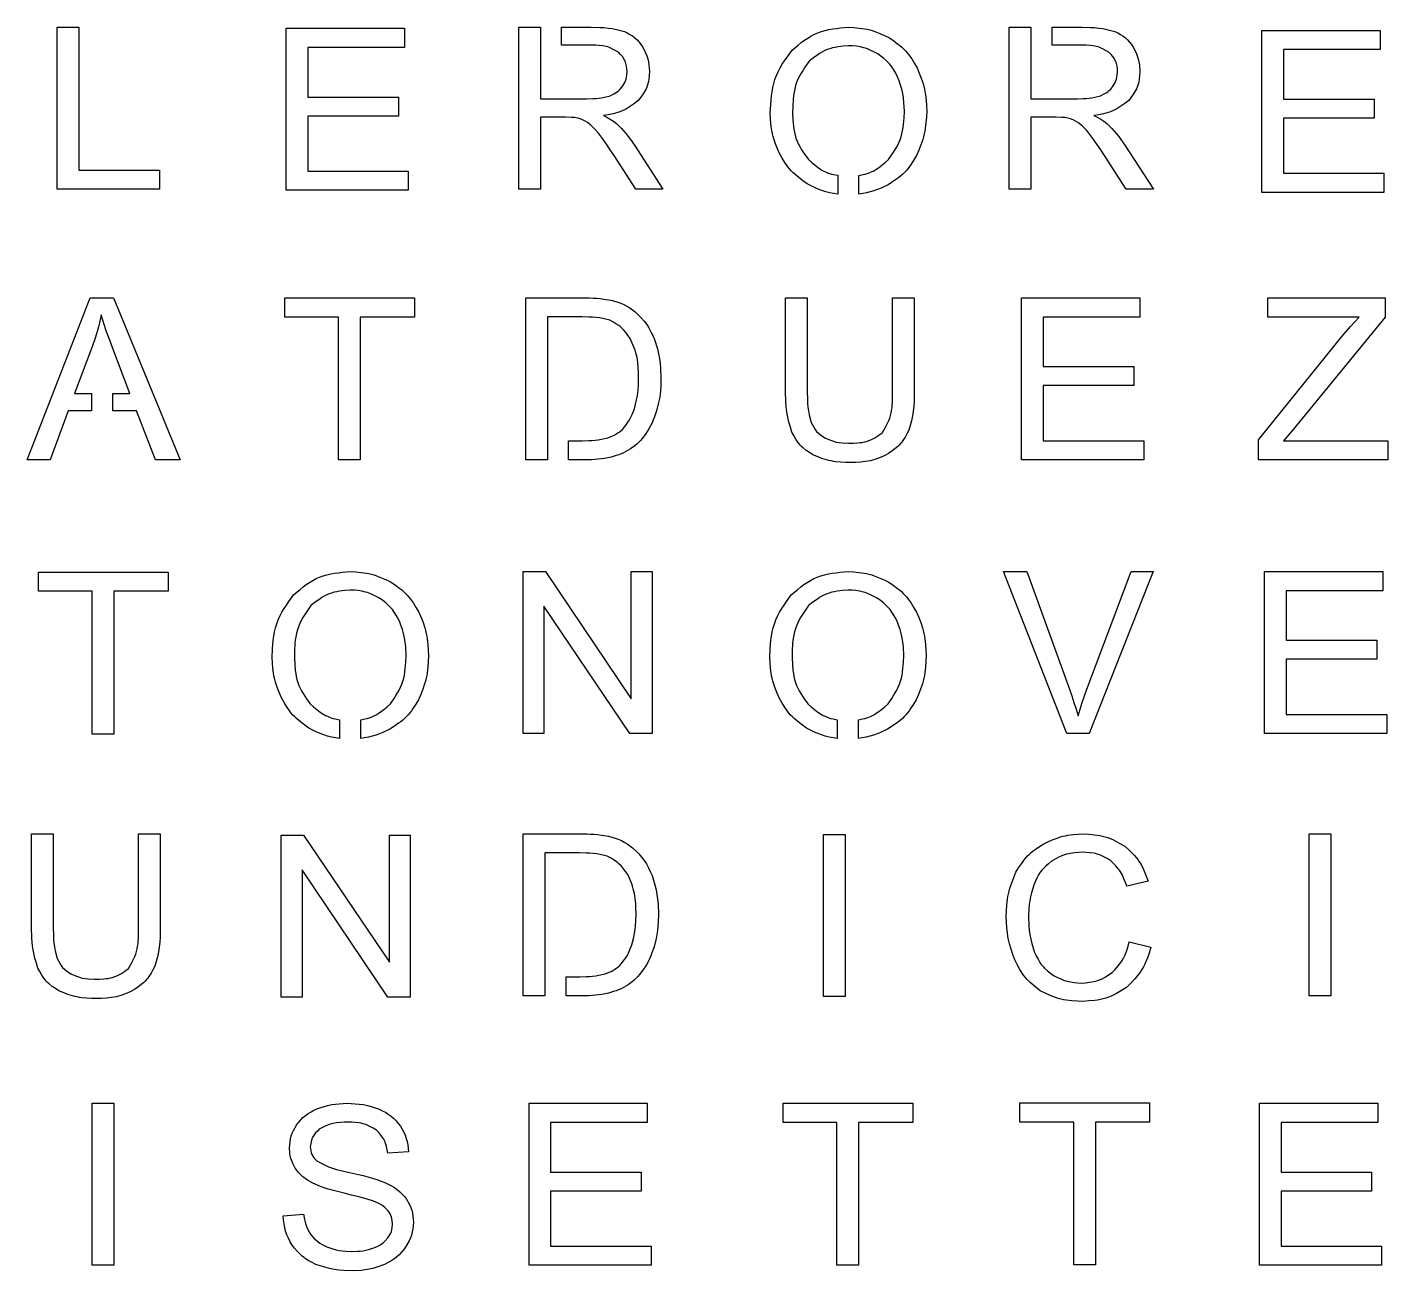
# Model space of a CAD drawing. Extents: x 0.8 to 30, y -21.9 to 7.4.
# Drawn here: x 3.986 to 7.473, y 4.213 to 7.399 of the extents above; entities that cross this region are included whole.
import ezdxf

# ---------------------------------------------------------------- set-up
doc = ezdxf.new("R2010")
doc.units = 0
doc.layers.get('0').update_dxf_attribs({"linetype": 'CONTINUOUS'})

msp = doc.modelspace()

# ---------------------------------------------------------------- linework, layer by layer
at = {"color": 1}
for points in [[(4.324685, 7.032736), (4.324685, 6.983774), (4.062706, 6.983774), (4.062706, 7.39868), (4.118191, 7.39868), (4.118191, 7.032736)], [(4.962537, 7.029963), (4.962537, 6.981001), (4.649649, 6.981001), (4.649649, 7.395907), (4.952813, 7.395907), (4.952813, 7.346945), (4.705134, 7.346945), (4.705134, 7.219869), (4.937083, 7.219869), (4.937083, 7.17119), (4.705134, 7.17119), (4.705134, 7.029963)], [(5.355456, 7.39868), (5.431367, 7.39868), (5.431367, 7.39868), (5.453031, 7.398314), (5.463808, 7.397747), (5.474518, 7.396727), (5.485141, 7.395102), (5.495675, 7.39291), (5.516596, 7.387486), (5.516596, 7.387486), (5.523666, 7.384009), (5.530576, 7.380343), (5.537164, 7.376291), (5.54327, 7.37168), (5.548799, 7.366397), (5.553862, 7.360573), (5.558616, 7.354389), (5.563215, 7.348025), (5.563215, 7.348025), (5.570634, 7.333228), (5.573819, 7.325685), (5.576375, 7.317971), (5.57817, 7.310045), (5.579346, 7.30195), (5.580664, 7.285479), (5.580664, 7.285479), (5.579778, 7.275131), (5.578548, 7.264915), (5.577696, 7.259896), (5.57663, 7.25496), (5.575305, 7.250122), (5.573678, 7.245402), (5.571719, 7.24081), (5.569446, 7.236335), (5.56691, 7.231962), (5.564149, 7.227676), (5.558141, 7.219293), (5.551777, 7.211046), (5.551777, 7.211046), (5.541934, 7.203393), (5.531911, 7.196129), (5.526775, 7.192765), (5.521527, 7.189628), (5.516144, 7.186794), (5.510606, 7.184299), (5.504921, 7.182145), (5.499107, 7.180255), (5.487166, 7.177156), (5.474928, 7.1747), (5.462544, 7.172545), (5.462544, 7.172545), (5.471393, 7.168135), (5.479998, 7.163342), (5.488156, 7.157855), (5.496006, 7.151887), (5.496006, 7.151887), (5.508737, 7.139093), (5.514887, 7.132517), (5.520779, 7.125729), (5.526372, 7.118696), (5.531729, 7.111469), (5.542053, 7.096696), (5.614984, 6.983771), (5.545196, 6.983771), (5.489712, 7.070093), (5.489712, 7.070093), (5.480122, 7.084678), (5.470323, 7.099115), (5.460135, 7.113284), (5.449671, 7.127264), (5.449671, 7.127264), (5.443356, 7.134937), (5.436677, 7.142242), (5.433091, 7.145644), (5.429329, 7.148856), (5.421502, 7.154994), (5.421502, 7.154994), (5.415491, 7.158471), (5.40931, 7.161571), (5.40284, 7.164027), (5.396191, 7.166068), (5.396191, 7.166068), (5.388507, 7.167089), (5.380799, 7.167769), (5.365302, 7.16806), (5.300952, 7.16806), (5.300952, 6.983814), (5.245465, 6.983814), (5.245465, 7.398718), (5.300949, 7.398718), (5.300949, 7.215567), (5.420213, 7.215567), (5.420213, 7.215567), (5.435323, 7.215868), (5.442841, 7.216283), (5.450314, 7.217001), (5.457728, 7.218135), (5.465084, 7.219647), (5.479702, 7.223351), (5.479702, 7.223351), (5.489297, 7.227743), (5.493853, 7.230237), (5.49812, 7.233109), (5.502024, 7.236435), (5.505622, 7.240139), (5.512306, 7.248227), (5.512306, 7.248227), (5.516996, 7.256977), (5.519016, 7.261444), (5.520651, 7.266025), (5.521808, 7.270745), (5.522576, 7.275583), (5.523458, 7.285443), (5.523458, 7.285443), (5.522771, 7.292375), (5.521827, 7.299197), (5.520372, 7.305792), (5.519375, 7.308967), (5.518153, 7.312028), (5.516686, 7.315014), (5.514991, 7.317886), (5.511049, 7.323389), (5.506588, 7.328665), (5.501867, 7.333828), (5.501867, 7.333828), (5.494058, 7.338518), (5.486149, 7.34288), (5.478037, 7.346583), (5.473873, 7.348095), (5.469626, 7.349342), (5.4653, 7.350325), (5.460906, 7.351081), (5.451952, 7.352064), (5.442842, 7.352555), (5.433655, 7.35279), (5.355456, 7.35279)], [(6.117476, 6.97132), (6.117476, 7.019234), (6.117476, 7.019234), (6.128301, 7.021237), (6.13359, 7.022522), (6.138778, 7.024033), (6.143854, 7.02581), (6.148806, 7.027851), (6.153628, 7.030194), (6.158334, 7.032802), (6.162936, 7.035674), (6.167446, 7.038736), (6.176247, 7.04538), (6.184839, 7.052504), (6.193327, 7.059866), (6.193327, 7.059866), (6.202864, 7.073813), (6.207442, 7.08085), (6.211793, 7.087963), (6.21584, 7.095182), (6.219506, 7.102529), (6.222718, 7.110027), (6.225407, 7.117703), (6.22758, 7.125553), (6.229303, 7.133554), (6.230639, 7.141688), (6.231655, 7.149931), (6.232981, 7.166651), (6.233794, 7.183545), (6.233794, 7.183545), (6.232709, 7.206297), (6.231636, 7.217568), (6.229921, 7.228713), (6.227389, 7.239696), (6.22415, 7.250539), (6.220438, 7.261288), (6.21649, 7.271992), (6.21649, 7.271992), (6.211777, 7.280688), (6.206861, 7.289211), (6.201537, 7.297386), (6.198657, 7.30129), (6.195602, 7.305031), (6.192348, 7.308622), (6.188907, 7.312061), (6.181579, 7.318535), (6.173829, 7.324651), (6.165868, 7.330584), (6.165868, 7.330584), (6.157084, 7.335154), (6.148226, 7.33947), (6.139223, 7.343279), (6.134645, 7.344905), (6.130002, 7.346303), (6.120519, 7.348419), (6.110823, 7.349818), (6.100986, 7.350725), (6.091078, 7.351367), (6.091078, 7.351367), (6.076918, 7.350045), (6.062947, 7.348268), (6.056092, 7.347059), (6.049356, 7.345547), (6.042762, 7.343695), (6.036334, 7.341427), (6.030087, 7.338706), (6.024007, 7.335569), (6.01807, 7.332092), (6.012251, 7.328305), (6.000875, 7.320085), (5.98969, 7.311392), (5.98969, 7.311392), (5.979155, 7.296456), (5.974118, 7.288908), (5.969357, 7.281266), (5.964966, 7.2735), (5.961036, 7.265574), (5.95766, 7.257463), (5.954898, 7.249141), (5.952702, 7.240626), (5.950999, 7.231945), (5.949719, 7.22312), (5.948795, 7.214174), (5.947726, 7.196013), (5.947222, 7.17766), (5.947222, 7.17766), (5.948154, 7.161424), (5.949593, 7.145369), (5.950663, 7.137462), (5.952053, 7.129669), (5.953825, 7.122012), (5.95604, 7.11451), (5.958764, 7.107185), (5.961991, 7.100038), (5.965657, 7.093046), (5.969686, 7.086183), (5.974004, 7.079421), (5.978541, 7.072735), (5.987978, 7.059496), (5.987978, 7.059496), (5.996392, 7.052262), (6.004906, 7.045259), (6.013621, 7.038717), (6.022636, 7.03287), (6.027287, 7.030262), (6.032052, 7.027919), (6.03694, 7.025878), (6.04195, 7.024102), (6.047071, 7.02259), (6.05229, 7.021305), (6.062971, 7.019302), (6.062971, 6.971308), (6.062971, 6.971308), (6.052639, 6.972631), (6.042451, 6.974445), (6.032449, 6.97694), (6.022647, 6.980152), (6.013012, 6.983985), (6.003502, 6.988267), (5.984689, 6.997587), (5.984689, 6.997587), (5.973764, 7.005369), (5.963107, 7.013392), (5.952985, 7.021892), (5.948209, 7.026398), (5.943666, 7.031114), (5.93938, 7.036058), (5.935327, 7.041213), (5.927789, 7.05203), (5.920784, 7.063323), (5.914046, 7.074854), (5.914046, 7.074854), (5.908834, 7.0873), (5.903903, 7.099809), (5.899537, 7.112448), (5.897654, 7.118835), (5.896019, 7.125279), (5.894652, 7.131784), (5.893533, 7.138345), (5.891894, 7.151603), (5.890817, 7.16499), (5.890023, 7.178441), (5.890023, 7.178441), (5.891279, 7.200698), (5.892127, 7.211749), (5.893239, 7.222706), (5.894701, 7.233538), (5.896603, 7.244215), (5.899032, 7.254706), (5.902076, 7.264979), (5.905819, 7.275002), (5.910262, 7.284779), (5.915309, 7.294341), (5.92086, 7.303726), (5.926814, 7.312966), (5.933071, 7.322101), (5.946088, 7.34019), (5.946088, 7.34019), (5.961805, 7.353165), (5.96976, 7.359423), (5.97783, 7.365406), (5.986054, 7.371019), (5.994471, 7.376174), (6.003118, 7.380777), (6.012036, 7.384734), (6.02124, 7.388022), (6.030701, 7.390668), (6.040382, 7.392784), (6.050246, 7.394485), (6.060258, 7.395846), (6.070379, 7.396942), (6.090806, 7.39868), (6.090806, 7.39868), (6.104592, 7.397849), (6.118291, 7.396677), (6.131812, 7.394863), (6.138478, 7.393616), (6.145067, 7.392066), (6.15157, 7.390214), (6.157993, 7.38806), (6.170643, 7.383022), (6.183109, 7.377304), (6.195483, 7.371245), (6.195483, 7.371245), (6.206473, 7.363592), (6.217194, 7.355693), (6.222368, 7.351573), (6.227374, 7.347303), (6.232178, 7.342847), (6.236745, 7.338175), (6.241056, 7.33327), (6.245132, 7.328152), (6.252718, 7.3174), (6.25977, 7.306163), (6.266555, 7.294681), (6.266555, 7.294681), (6.272035, 7.281291), (6.277198, 7.267832), (6.281727, 7.254234), (6.283656, 7.247363), (6.285306, 7.240428), (6.286666, 7.233432), (6.287766, 7.226379), (6.289339, 7.212135), (6.290321, 7.197758), (6.291004, 7.183316), (6.291004, 7.183316), (6.290275, 7.168637), (6.289236, 7.154026), (6.287575, 7.139558), (6.286414, 7.1324), (6.284981, 7.125302), (6.283244, 7.118272), (6.281216, 7.11131), (6.276453, 7.097546), (6.271028, 7.083932), (6.265272, 7.070394), (6.265272, 7.070394), (6.258292, 7.058935), (6.251042, 7.047733), (6.24723, 7.042309), (6.24325, 7.037044), (6.239067, 7.031972), (6.234648, 7.027127), (6.229967, 7.022531), (6.225043, 7.018166), (6.21991, 7.013997), (6.214604, 7.009995), (6.203611, 7.002353), (6.19234, 6.994971), (6.19234, 6.994971), (6.174227, 6.986744), (6.16509, 6.982945), (6.155854, 6.979544), (6.146489, 6.976634), (6.136964, 6.974328), (6.127287, 6.972627)], [(6.612446, 7.39868), (6.688357, 7.39868), (6.688357, 7.39868), (6.710021, 7.398314), (6.720798, 7.397747), (6.731508, 7.396727), (6.74213, 7.395102), (6.752665, 7.39291), (6.773586, 7.387486), (6.773586, 7.387486), (6.780656, 7.384009), (6.787566, 7.380343), (6.794154, 7.376291), (6.80026, 7.37168), (6.805788, 7.366397), (6.810852, 7.360573), (6.815606, 7.354389), (6.820205, 7.348025), (6.820205, 7.348025), (6.827624, 7.333228), (6.830809, 7.325685), (6.833364, 7.317971), (6.835159, 7.310045), (6.836336, 7.30195), (6.837653, 7.285479), (6.837653, 7.285479), (6.836767, 7.275131), (6.835538, 7.264915), (6.834686, 7.259896), (6.83362, 7.25496), (6.832295, 7.250122), (6.830668, 7.245402), (6.828709, 7.24081), (6.826436, 7.236335), (6.8239, 7.231962), (6.821139, 7.227676), (6.81513, 7.219293), (6.808767, 7.211046), (6.808767, 7.211046), (6.798924, 7.203393), (6.788901, 7.196129), (6.783765, 7.192765), (6.778517, 7.189628), (6.773134, 7.186794), (6.767596, 7.184299), (6.761911, 7.182145), (6.756097, 7.180255), (6.744155, 7.177156), (6.731918, 7.1747), (6.719533, 7.172545), (6.719533, 7.172545), (6.728383, 7.168135), (6.736988, 7.163342), (6.745146, 7.157855), (6.752996, 7.151887), (6.752996, 7.151887), (6.765727, 7.139093), (6.771877, 7.132517), (6.777769, 7.125729), (6.783361, 7.118696), (6.788719, 7.111469), (6.799043, 7.096696), (6.871974, 6.983771), (6.802186, 6.983771), (6.746701, 7.070093), (6.746701, 7.070093), (6.737112, 7.084678), (6.727313, 7.099115), (6.717125, 7.113284), (6.706661, 7.127264), (6.706661, 7.127264), (6.700345, 7.134937), (6.693667, 7.142242), (6.69008, 7.145644), (6.686318, 7.148856), (6.678492, 7.154994), (6.678492, 7.154994), (6.672481, 7.158471), (6.6663, 7.161571), (6.65983, 7.164027), (6.653181, 7.166068), (6.653181, 7.166068), (6.645497, 7.167089), (6.637788, 7.167769), (6.622292, 7.16806), (6.557941, 7.16806), (6.557941, 6.983814), (6.502454, 6.983814), (6.502454, 7.398718), (6.557939, 7.398718), (6.557939, 7.215567), (6.677202, 7.215567), (6.677202, 7.215567), (6.692313, 7.215868), (6.699831, 7.216283), (6.707303, 7.217001), (6.714717, 7.218135), (6.722074, 7.219647), (6.736691, 7.223351), (6.736691, 7.223351), (6.746287, 7.227743), (6.750843, 7.230237), (6.75511, 7.233109), (6.759014, 7.236435), (6.762611, 7.240139), (6.769296, 7.248227), (6.769296, 7.248227), (6.773986, 7.256977), (6.776006, 7.261444), (6.777641, 7.266025), (6.778798, 7.270745), (6.779566, 7.275583), (6.780448, 7.285443), (6.780448, 7.285443), (6.77976, 7.292375), (6.778817, 7.299197), (6.777362, 7.305792), (6.776365, 7.308967), (6.775143, 7.312028), (6.773676, 7.315014), (6.77198, 7.317886), (6.768039, 7.323389), (6.763577, 7.328665), (6.758857, 7.333828), (6.758857, 7.333828), (6.751048, 7.338518), (6.743138, 7.34288), (6.735027, 7.346583), (6.730863, 7.348095), (6.726615, 7.349342), (6.72229, 7.350325), (6.717896, 7.351081), (6.708942, 7.352064), (6.699832, 7.352555), (6.690644, 7.35279), (6.612446, 7.35279)], [(7.463008, 7.024623), (7.463008, 6.97566), (7.15012, 6.97566), (7.15012, 7.390567), (7.453284, 7.390567), (7.453284, 7.341604), (7.205605, 7.341604), (7.205605, 7.214529), (7.437554, 7.214529), (7.437554, 7.165849), (7.205605, 7.165849), (7.205605, 7.024623)], [(4.150558, 6.416041), (4.090724, 6.416041), (4.044677, 6.290381), (3.98576, 6.290381), (4.14678, 6.705287), (4.206555, 6.705287), (4.378157, 6.290381), (4.31495, 6.290381), (4.266043, 6.416041), (4.205065, 6.416041), (4.205065, 6.460758), (4.248883, 6.460758), (4.205125, 6.575664), (4.205125, 6.575664), (4.197108, 6.59698), (4.189385, 6.618394), (4.182197, 6.639986), (4.17538, 6.661703), (4.17538, 6.661703), (4.170808, 6.641593), (4.168326, 6.631588), (4.165652, 6.621645), (4.159515, 6.601969), (4.152797, 6.582456), (4.10675, 6.460758), (4.150568, 6.460758)], [(4.839248, 6.656324), (4.839248, 6.290381), (4.783763, 6.290381), (4.783763, 6.656324), (4.645623, 6.656324), (4.645623, 6.705287), (4.977959, 6.705287), (4.977959, 6.656324)], [(5.318879, 6.290381), (5.263394, 6.290381), (5.263394, 6.705287), (5.407826, 6.705287), (5.407826, 6.705287), (5.426606, 6.705103), (5.435978, 6.704809), (5.445328, 6.70428), (5.454651, 6.703411), (5.463943, 6.702239), (5.482478, 6.699329), (5.482478, 6.699329), (5.499111, 6.694435), (5.507216, 6.691562), (5.515068, 6.688198), (5.522603, 6.684181), (5.529872, 6.679627), (5.543965, 6.669626), (5.543965, 6.669626), (5.551882, 6.661946), (5.559578, 6.654112), (5.566831, 6.645974), (5.57023, 6.641742), (5.573438, 6.637376), (5.579228, 6.62823), (5.584377, 6.618642), (5.589097, 6.608758), (5.593604, 6.598728), (5.593604, 6.598728), (5.600853, 6.574596), (5.603909, 6.562437), (5.606315, 6.550166), (5.607957, 6.537765), (5.608988, 6.525263), (5.610058, 6.500092), (5.610058, 6.500092), (5.60937, 6.478866), (5.608683, 6.468299), (5.607575, 6.457788), (5.605933, 6.44735), (5.603832, 6.436971), (5.598882, 6.41632), (5.598882, 6.41632), (5.593432, 6.400416), (5.590415, 6.392593), (5.587092, 6.384928), (5.583349, 6.377464), (5.579209, 6.370177), (5.570299, 6.355898), (5.570299, 6.355898), (5.561904, 6.345339), (5.557516, 6.340248), (5.552902, 6.335383), (5.547998, 6.33081), (5.542846, 6.326487), (5.532121, 6.318255), (5.532121, 6.318255), (5.520258, 6.311543), (5.514213, 6.308444), (5.508029, 6.305685), (5.501685, 6.303304), (5.495215, 6.301187), (5.482069, 6.297445), (5.482069, 6.297445), (5.465383, 6.294308), (5.457015, 6.292986), (5.448612, 6.291965), (5.440172, 6.291285), (5.431704, 6.290831), (5.414716, 6.290416), (5.373412, 6.290416), (5.373412, 6.33937), (5.408423, 6.33937), (5.408423, 6.33937), (5.4249, 6.339665), (5.433103, 6.340081), (5.441269, 6.340799), (5.449381, 6.341895), (5.457444, 6.343369), (5.473485, 6.346997), (5.473485, 6.346997), (5.483766, 6.35089), (5.488762, 6.353082), (5.493586, 6.355576), (5.498188, 6.358449), (5.502595, 6.361623), (5.511089, 6.368532), (5.511089, 6.368532), (5.520943, 6.380396), (5.525484, 6.386553), (5.52956, 6.392978), (5.533112, 6.399713), (5.536243, 6.406686), (5.541831, 6.421033), (5.541831, 6.421033), (5.546823, 6.440705), (5.548923, 6.450599), (5.550527, 6.460562), (5.551597, 6.4706), (5.552246, 6.480695), (5.552857, 6.500987), (5.552857, 6.500987), (5.552556, 6.514041), (5.551983, 6.527031), (5.550837, 6.539888), (5.549959, 6.546249), (5.548813, 6.552553), (5.5474, 6.558793), (5.545681, 6.564961), (5.543695, 6.571069), (5.54148, 6.577124), (5.536553, 6.589123), (5.531263, 6.60104), (5.531263, 6.60104), (5.526111, 6.60847), (5.520787, 6.615708), (5.515115, 6.62256), (5.508924, 6.62883), (5.505563, 6.631703), (5.50205, 6.634386), (5.49461, 6.639258), (5.48678, 6.643691), (5.478756, 6.647909), (5.478756, 6.647909), (5.461099, 6.652168), (5.452212, 6.653869), (5.443259, 6.655078), (5.434242, 6.655834), (5.425175, 6.656212), (5.406965, 6.656394), (5.318876, 6.656394)], [(6.177765, 6.360294), (6.177765, 6.360294), (6.184663, 6.372479), (6.191018, 6.384815), (6.193806, 6.391085), (6.196288, 6.39745), (6.198351, 6.403928), (6.199993, 6.410519), (6.201292, 6.417213), (6.202247, 6.423997), (6.202934, 6.430856), (6.203392, 6.43778), (6.203774, 6.451768), (6.203804, 6.465858), (6.203804, 6.705292), (6.259292, 6.705292), (6.259292, 6.465575), (6.259292, 6.465575), (6.25868, 6.44029), (6.257917, 6.42772), (6.25658, 6.415233), (6.254517, 6.402859), (6.251729, 6.390591), (6.248483, 6.378394), (6.245007, 6.366236), (6.245007, 6.366236), (6.240432, 6.357184), (6.235612, 6.348336), (6.230303, 6.339897), (6.2274, 6.335894), (6.224269, 6.33207), (6.220908, 6.328441), (6.217356, 6.324964), (6.209751, 6.318445), (6.201685, 6.312311), (6.19339, 6.306373), (6.19339, 6.306373), (6.181794, 6.300931), (6.170111, 6.295836), (6.158248, 6.291437), (6.152225, 6.289623), (6.146126, 6.288073), (6.13995, 6.286826), (6.133713, 6.285843), (6.121079, 6.28452), (6.108296, 6.283765), (6.095436, 6.283311), (6.095436, 6.283311), (6.082917, 6.283727), (6.070454, 6.284369), (6.058107, 6.285541), (6.051992, 6.28641), (6.045927, 6.287506), (6.039919, 6.288829), (6.033972, 6.290416), (6.02222, 6.294249), (6.010602, 6.298686), (5.999053, 6.303425), (5.999053, 6.303425), (5.990463, 6.308985), (5.982114, 6.31476), (5.97425, 6.320969), (5.970584, 6.324295), (5.967108, 6.32781), (5.9639, 6.331552), (5.960883, 6.335483), (5.955375, 6.343809), (5.950357, 6.352577), (5.945583, 6.361564), (5.945583, 6.361564), (5.941668, 6.374256), (5.938001, 6.386989), (5.934869, 6.399809), (5.93254, 6.412757), (5.93105, 6.425841), (5.930172, 6.439028), (5.929522, 6.465571), (5.929522, 6.705287), (5.984997, 6.705287), (5.984997, 6.465852), (5.984997, 6.465852), (5.985256, 6.445617), (5.985714, 6.435549), (5.986593, 6.425537), (5.988044, 6.415604), (5.990068, 6.405751), (5.995102, 6.386181), (5.995102, 6.386181), (6.001389, 6.374204), (6.00494, 6.368577), (6.009, 6.36338), (6.013671, 6.358712), (6.018835, 6.354472), (6.029987, 6.346701), (6.029987, 6.346701), (6.044451, 6.340514), (6.051799, 6.337907), (6.059289, 6.335866), (6.066939, 6.334505), (6.074715, 6.333674), (6.090477, 6.332842), (6.090477, 6.332842), (6.102474, 6.333171), (6.11434, 6.333851), (6.120184, 6.334456), (6.125947, 6.335287), (6.131615, 6.336384), (6.137172, 6.33782), (6.142599, 6.339596), (6.147885, 6.341788), (6.153049, 6.34432), (6.158105, 6.347155), (6.16799, 6.353486)], [(6.847256, 6.339343), (6.847256, 6.290381), (6.534368, 6.290381), (6.534368, 6.705287), (6.837532, 6.705287), (6.837532, 6.656324), (6.589853, 6.656324), (6.589853, 6.529249), (6.821801, 6.529249), (6.821801, 6.480569), (6.589853, 6.480569), (6.589853, 6.339343)], [(7.472815, 6.339342), (7.472815, 6.29038), (7.141337, 6.29038), (7.141337, 6.341323), (7.356125, 6.607078), (7.356125, 6.607078), (7.36659, 6.619739), (7.377265, 6.632219), (7.388314, 6.644374), (7.3996, 6.656324), (7.165649, 6.656324), (7.165649, 6.705287), (7.465953, 6.705287), (7.465953, 6.656324), (7.230572, 6.368494), (7.205116, 6.339343)], [(4.207934, 5.953803), (4.207934, 5.587859), (4.152449, 5.587859), (4.152449, 5.953803), (4.014309, 5.953803), (4.014309, 6.002766), (4.346645, 6.002766), (4.346645, 5.953803)], [(4.840596, 5.576816), (4.840596, 5.62473), (4.840596, 5.62473), (4.85142, 5.626733), (4.85671, 5.628018), (4.861897, 5.62953), (4.866972, 5.631306), (4.871922, 5.633347), (4.876746, 5.63569), (4.881451, 5.638298), (4.886054, 5.641171), (4.890564, 5.644232), (4.899364, 5.650876), (4.907957, 5.658), (4.916448, 5.665363), (4.916448, 5.665363), (4.925984, 5.679309), (4.930564, 5.686346), (4.934914, 5.693459), (4.938962, 5.700678), (4.942629, 5.708025), (4.945837, 5.715524), (4.948511, 5.7232), (4.950688, 5.731049), (4.952406, 5.739051), (4.953743, 5.747184), (4.954774, 5.755427), (4.956111, 5.772147), (4.956913, 5.789041), (4.956913, 5.789041), (4.955844, 5.811794), (4.954774, 5.823064), (4.953055, 5.834209), (4.950535, 5.845193), (4.947288, 5.856036), (4.943584, 5.866784), (4.939634, 5.877488), (4.939634, 5.877488), (4.934921, 5.886184), (4.930006, 5.894707), (4.924682, 5.902882), (4.921818, 5.906786), (4.918762, 5.910528), (4.915516, 5.914118), (4.912078, 5.917558), (4.904749, 5.924032), (4.897, 5.930147), (4.88904, 5.936081), (4.88904, 5.936081), (4.880256, 5.94065), (4.871399, 5.944966), (4.862397, 5.948776), (4.857818, 5.950401), (4.853177, 5.951799), (4.843694, 5.953916), (4.833997, 5.955314), (4.824158, 5.956221), (4.814251, 5.956864), (4.814251, 5.956864), (4.800089, 5.955541), (4.786118, 5.953765), (4.779262, 5.952555), (4.772525, 5.951043), (4.765933, 5.949191), (4.759505, 5.946924), (4.753257, 5.944203), (4.747177, 5.941066), (4.741238, 5.937589), (4.735417, 5.933802), (4.724043, 5.925581), (4.712856, 5.916889), (4.712856, 5.916889), (4.702323, 5.901952), (4.697285, 5.894405), (4.692526, 5.886763), (4.688134, 5.878996), (4.684204, 5.87107), (4.680843, 5.86296), (4.678093, 5.854637), (4.675878, 5.846122), (4.674159, 5.837441), (4.672899, 5.828616), (4.671982, 5.81967), (4.670913, 5.80151), (4.670416, 5.783157), (4.670416, 5.783157), (4.671333, 5.76692), (4.672784, 5.750865), (4.673854, 5.742959), (4.675229, 5.735165), (4.676986, 5.727508), (4.679201, 5.720006), (4.681913, 5.712681), (4.685159, 5.705538), (4.688825, 5.698546), (4.692855, 5.691683), (4.697174, 5.684921), (4.701712, 5.678236), (4.711149, 5.664992), (4.711149, 5.664992), (4.719563, 5.657759), (4.728076, 5.650755), (4.736792, 5.644213), (4.745805, 5.638366), (4.750457, 5.635758), (4.75522, 5.633415), (4.760109, 5.631374), (4.76512, 5.629598), (4.770241, 5.628086), (4.775458, 5.626801), (4.786141, 5.624798), (4.786141, 5.576805), (4.786141, 5.576805), (4.77581, 5.578127), (4.765624, 5.579979), (4.755621, 5.582474), (4.745821, 5.585686), (4.736185, 5.589519), (4.726675, 5.593801), (4.707861, 5.603121), (4.707861, 5.603121), (4.696938, 5.610903), (4.686282, 5.618923), (4.676161, 5.627423), (4.671383, 5.631928), (4.666842, 5.636645), (4.662556, 5.641588), (4.658504, 5.646743), (4.650965, 5.65756), (4.64396, 5.668853), (4.637223, 5.680384), (4.637223, 5.680384), (4.63201, 5.69283), (4.627079, 5.70534), (4.622714, 5.717978), (4.620842, 5.724366), (4.6192, 5.73081), (4.617825, 5.737314), (4.616717, 5.743875), (4.615075, 5.757133), (4.614006, 5.77052), (4.613203, 5.783971), (4.613203, 5.783971), (4.614464, 5.806228), (4.615304, 5.817279), (4.616412, 5.828236), (4.617863, 5.839068), (4.619773, 5.849745), (4.622217, 5.860237), (4.625272, 5.870509), (4.629015, 5.880532), (4.633457, 5.89031), (4.638506, 5.899872), (4.644056, 5.909256), (4.65001, 5.918497), (4.656266, 5.927632), (4.669282, 5.94572), (4.669282, 5.94572), (4.684999, 5.958695), (4.692954, 5.964954), (4.701024, 5.970937), (4.709247, 5.976549), (4.717665, 5.981704), (4.726312, 5.986304), (4.73523, 5.990261), (4.744434, 5.993549), (4.753895, 5.996195), (4.763577, 5.998311), (4.773442, 6.000012), (4.783452, 6.001372), (4.793573, 6.002468), (4.813999, 6.004207), (4.813999, 6.004207), (4.827787, 6.003376), (4.841486, 6.002204), (4.855007, 6.00039), (4.861671, 5.999143), (4.86826, 5.997593), (4.874764, 5.995741), (4.881188, 5.993587), (4.893837, 5.988549), (4.906304, 5.98283), (4.918678, 5.976772), (4.918678, 5.976772), (4.929666, 5.969119), (4.940387, 5.96122), (4.945562, 5.9571), (4.950569, 5.952829), (4.955374, 5.948373), (4.959942, 5.943702), (4.964254, 5.938796), (4.968329, 5.933679), (4.975914, 5.922926), (4.982964, 5.91169), (4.989747, 5.900208), (4.989747, 5.900208), (4.995228, 5.886817), (5.000392, 5.873359), (5.004921, 5.85976), (5.006831, 5.852889), (5.008473, 5.845954), (5.009848, 5.838958), (5.010956, 5.831906), (5.012522, 5.817661), (5.013515, 5.803284), (5.014202, 5.788843), (5.014202, 5.788843), (5.013477, 5.774164), (5.012445, 5.759552), (5.010765, 5.745084), (5.009619, 5.737926), (5.008168, 5.730828), (5.006411, 5.723802), (5.004387, 5.716841), (4.999624, 5.703076), (4.994197, 5.689462), (4.988441, 5.675924), (4.988441, 5.675924), (4.98146, 5.664465), (4.974211, 5.653263), (4.970391, 5.647839), (4.966412, 5.642575), (4.962229, 5.637503), (4.957811, 5.632657), (4.953128, 5.628062), (4.948205, 5.623696), (4.943072, 5.619528), (4.937767, 5.615525), (4.926775, 5.607883), (4.915504, 5.600502), (4.915504, 5.600502), (4.897389, 5.592274), (4.88825, 5.588476), (4.879015, 5.585074), (4.86965, 5.582164), (4.860124, 5.579858), (4.850446, 5.578158)], [(5.310083, 5.915339), (5.310083, 5.5893), (5.256887, 5.5893), (5.256887, 6.004207), (5.313801, 6.004207), (5.534024, 5.678452), (5.534024, 6.004207), (5.58722, 6.004207), (5.58722, 5.5893), (5.530306, 5.5893)], [(6.116108, 5.576816), (6.116108, 5.62473), (6.116108, 5.62473), (6.126932, 5.626733), (6.132222, 5.628018), (6.137408, 5.62953), (6.142484, 5.631306), (6.147434, 5.633347), (6.152258, 5.63569), (6.156963, 5.638298), (6.161566, 5.641171), (6.166076, 5.644232), (6.174876, 5.650876), (6.183469, 5.658), (6.191959, 5.665363), (6.191959, 5.665363), (6.201496, 5.679309), (6.206076, 5.686346), (6.210426, 5.693459), (6.214474, 5.700678), (6.218141, 5.708025), (6.221349, 5.715524), (6.224022, 5.7232), (6.226199, 5.731049), (6.227918, 5.739051), (6.229255, 5.747184), (6.230286, 5.755427), (6.231623, 5.772147), (6.232425, 5.789041), (6.232425, 5.789041), (6.231355, 5.811794), (6.230286, 5.823064), (6.228567, 5.834209), (6.226047, 5.845193), (6.2228, 5.856036), (6.219095, 5.866784), (6.215146, 5.877488), (6.215146, 5.877488), (6.210433, 5.886184), (6.205518, 5.894707), (6.200194, 5.902882), (6.197329, 5.906786), (6.194274, 5.910528), (6.191028, 5.914118), (6.18759, 5.917558), (6.180261, 5.924032), (6.172512, 5.930147), (6.164552, 5.936081), (6.164552, 5.936081), (6.155768, 5.94065), (6.146911, 5.944966), (6.137909, 5.948776), (6.133329, 5.950401), (6.128689, 5.951799), (6.119206, 5.953916), (6.109509, 5.955314), (6.09967, 5.956221), (6.089763, 5.956864), (6.089763, 5.956864), (6.075601, 5.955541), (6.06163, 5.953765), (6.054774, 5.952555), (6.048037, 5.951043), (6.041445, 5.949191), (6.035017, 5.946924), (6.028769, 5.944203), (6.022688, 5.941066), (6.016749, 5.937589), (6.010929, 5.933802), (5.999555, 5.925581), (5.988368, 5.916889), (5.988368, 5.916889), (5.977835, 5.901952), (5.972797, 5.894405), (5.968038, 5.886763), (5.963646, 5.878996), (5.959716, 5.87107), (5.956355, 5.86296), (5.953605, 5.854637), (5.95139, 5.846122), (5.949671, 5.837441), (5.948411, 5.828616), (5.947494, 5.81967), (5.946425, 5.80151), (5.945928, 5.783157), (5.945928, 5.783157), (5.946845, 5.76692), (5.948296, 5.750865), (5.949366, 5.742959), (5.950741, 5.735165), (5.952497, 5.727508), (5.954713, 5.720006), (5.957424, 5.712681), (5.960671, 5.705538), (5.964337, 5.698546), (5.968367, 5.691683), (5.972686, 5.684921), (5.977224, 5.678236), (5.986661, 5.664992), (5.986661, 5.664992), (5.995075, 5.657759), (6.003588, 5.650755), (6.012304, 5.644213), (6.021317, 5.638366), (6.025969, 5.635758), (6.030732, 5.633415), (6.035621, 5.631374), (6.040631, 5.629598), (6.045753, 5.628086), (6.05097, 5.626801), (6.061653, 5.624798), (6.061653, 5.576805), (6.061653, 5.576805), (6.051322, 5.578127), (6.041136, 5.579979), (6.031133, 5.582474), (6.021333, 5.585686), (6.011697, 5.589519), (6.002186, 5.593801), (5.983373, 5.603121), (5.983373, 5.603121), (5.972449, 5.610903), (5.961794, 5.618923), (5.951673, 5.627423), (5.946895, 5.631928), (5.942353, 5.636645), (5.938068, 5.641588), (5.934016, 5.646743), (5.926477, 5.65756), (5.919472, 5.668853), (5.912735, 5.680384), (5.912735, 5.680384), (5.907522, 5.69283), (5.902591, 5.70534), (5.898225, 5.717978), (5.896354, 5.724366), (5.894712, 5.73081), (5.893337, 5.737314), (5.892229, 5.743875), (5.890587, 5.757133), (5.889517, 5.77052), (5.888715, 5.783971), (5.888715, 5.783971), (5.889976, 5.806228), (5.890816, 5.817279), (5.891924, 5.828236), (5.893375, 5.839068), (5.895285, 5.849745), (5.897729, 5.860237), (5.900784, 5.870509), (5.904527, 5.880532), (5.908969, 5.89031), (5.914018, 5.899872), (5.919568, 5.909256), (5.925522, 5.918497), (5.931778, 5.927632), (5.944794, 5.94572), (5.944794, 5.94572), (5.96051, 5.958695), (5.968466, 5.964954), (5.976536, 5.970937), (5.984759, 5.976549), (5.993177, 5.981704), (6.001824, 5.986304), (6.010742, 5.990261), (6.019946, 5.993549), (6.029407, 5.996195), (6.039088, 5.998311), (6.048954, 6.000012), (6.058964, 6.001372), (6.069085, 6.002468), (6.089511, 6.004207), (6.089511, 6.004207), (6.103298, 6.003376), (6.116998, 6.002204), (6.130518, 6.00039), (6.137183, 5.999143), (6.143771, 5.997593), (6.150276, 5.995741), (6.1567, 5.993587), (6.169349, 5.988549), (6.181815, 5.98283), (6.19419, 5.976772), (6.19419, 5.976772), (6.205178, 5.969119), (6.215899, 5.96122), (6.221074, 5.9571), (6.226081, 5.952829), (6.230886, 5.948373), (6.235454, 5.943702), (6.239765, 5.938796), (6.243841, 5.933679), (6.251426, 5.922926), (6.258476, 5.91169), (6.265259, 5.900208), (6.265259, 5.900208), (6.27074, 5.886817), (6.275904, 5.873359), (6.280433, 5.85976), (6.282343, 5.852889), (6.283985, 5.845954), (6.28536, 5.838958), (6.286468, 5.831906), (6.288034, 5.817661), (6.289027, 5.803284), (6.289714, 5.788843), (6.289714, 5.788843), (6.288989, 5.774164), (6.287957, 5.759552), (6.286277, 5.745084), (6.285131, 5.737926), (6.28368, 5.730828), (6.281923, 5.723802), (6.279899, 5.716841), (6.275136, 5.703076), (6.269709, 5.689462), (6.263953, 5.675924), (6.263953, 5.675924), (6.256971, 5.664465), (6.249722, 5.653263), (6.245903, 5.647839), (6.241923, 5.642575), (6.237741, 5.637503), (6.233322, 5.632657), (6.22864, 5.628062), (6.223717, 5.623696), (6.218584, 5.619528), (6.213279, 5.615525), (6.202287, 5.607883), (6.191016, 5.600502), (6.191016, 5.600502), (6.172901, 5.592274), (6.163762, 5.588476), (6.154527, 5.585074), (6.145162, 5.582164), (6.135636, 5.579858), (6.125958, 5.578158)], [(6.871425, 6.004207), (6.707259, 5.5893), (6.650344, 5.5893), (6.487894, 6.004207), (6.547955, 6.004207), (6.656922, 5.702791), (6.656922, 5.702791), (6.662865, 5.68595), (6.668575, 5.669033), (6.673884, 5.651992), (6.678944, 5.634871), (6.678944, 5.634871), (6.684104, 5.652011), (6.689531, 5.669064), (6.695402, 5.685973), (6.701535, 5.702795), (6.814793, 6.004211)], [(7.470059, 5.638263), (7.470059, 5.589301), (7.157171, 5.589301), (7.157171, 6.004207), (7.460335, 6.004207), (7.460335, 5.955245), (7.212656, 5.955245), (7.212656, 5.828169), (7.444605, 5.828169), (7.444605, 5.77949), (7.212656, 5.77949), (7.212656, 5.638263)], [(4.245292, 4.987167), (4.245292, 4.987167), (4.25219, 4.999352), (4.258545, 5.011688), (4.261333, 5.017959), (4.263816, 5.024323), (4.265878, 5.030801), (4.26752, 5.037392), (4.268819, 5.044086), (4.269774, 5.05087), (4.270461, 5.05773), (4.27092, 5.064654), (4.271302, 5.078641), (4.271332, 5.092731), (4.271332, 5.332166), (4.326816, 5.332166), (4.326816, 5.092448), (4.326816, 5.092448), (4.326205, 5.067164), (4.325441, 5.054593), (4.324105, 5.042106), (4.322042, 5.029732), (4.319254, 5.017464), (4.316008, 5.005268), (4.312532, 4.993109), (4.312532, 4.993109), (4.307957, 4.984057), (4.303137, 4.97521), (4.297828, 4.96677), (4.294925, 4.962768), (4.291794, 4.958943), (4.288433, 4.955315), (4.284881, 4.951838), (4.277276, 4.945318), (4.26921, 4.939184), (4.260915, 4.933246), (4.260915, 4.933246), (4.249319, 4.927804), (4.237636, 4.922709), (4.225773, 4.91831), (4.21975, 4.916496), (4.213651, 4.914946), (4.207475, 4.913699), (4.201238, 4.912717), (4.188604, 4.911394), (4.175821, 4.910638), (4.162961, 4.910184), (4.162961, 4.910184), (4.150442, 4.9106), (4.137979, 4.911243), (4.125631, 4.912414), (4.119517, 4.913283), (4.113452, 4.914379), (4.107444, 4.915702), (4.101497, 4.91729), (4.089745, 4.921122), (4.078127, 4.925559), (4.066578, 4.930299), (4.066578, 4.930299), (4.057988, 4.935858), (4.049639, 4.941633), (4.041775, 4.947843), (4.038109, 4.951169), (4.034633, 4.954683), (4.031387, 4.958425), (4.028369, 4.962356), (4.022862, 4.970682), (4.017843, 4.97945), (4.013069, 4.988438), (4.013069, 4.988438), (4.009155, 5.001129), (4.005488, 5.013862), (4.002356, 5.026682), (4.000026, 5.03963), (3.998537, 5.052715), (3.997658, 5.065901), (3.997009, 5.092444), (3.997009, 5.332162), (4.052494, 5.332162), (4.052494, 5.092727), (4.052494, 5.092727), (4.052752, 5.072492), (4.053249, 5.062424), (4.054166, 5.052412), (4.055617, 5.04248), (4.057641, 5.032627), (4.062675, 5.013057), (4.062675, 5.013057), (4.068962, 5.00108), (4.072514, 4.995452), (4.076573, 4.990255), (4.081244, 4.985588), (4.086408, 4.981347), (4.09756, 4.973577), (4.09756, 4.973577), (4.112024, 4.96739), (4.119372, 4.964782), (4.126862, 4.962741), (4.134512, 4.96138), (4.142288, 4.960549), (4.15805, 4.959717), (4.15805, 4.959717), (4.170047, 4.960046), (4.181913, 4.960726), (4.187757, 4.961331), (4.19352, 4.962163), (4.199188, 4.963259), (4.204745, 4.964695), (4.210172, 4.966471), (4.215458, 4.968663), (4.220618, 4.971196), (4.225675, 4.97403), (4.235559, 4.980361)], [(4.690134, 5.240337), (4.690134, 4.914299), (4.636937, 4.914299), (4.636937, 5.329205), (4.693852, 5.329205), (4.914075, 5.00345), (4.914075, 5.329205), (4.967271, 5.329205), (4.967271, 4.914299), (4.910357, 4.914299)], [(5.312357, 4.917256), (5.256872, 4.917256), (5.256872, 5.332162), (5.401304, 5.332162), (5.401304, 5.332162), (5.420083, 5.331978), (5.429456, 5.331684), (5.438805, 5.331155), (5.448128, 5.330286), (5.457421, 5.329114), (5.475956, 5.326204), (5.475956, 5.326204), (5.492589, 5.32131), (5.500693, 5.318437), (5.508546, 5.315074), (5.516081, 5.311056), (5.523349, 5.306502), (5.537443, 5.296501), (5.537443, 5.296501), (5.54536, 5.288822), (5.553056, 5.280987), (5.560309, 5.27285), (5.563708, 5.268617), (5.566916, 5.264251), (5.572706, 5.255105), (5.577854, 5.245517), (5.582575, 5.235633), (5.587082, 5.225603), (5.587082, 5.225603), (5.594331, 5.201471), (5.597386, 5.189313), (5.599792, 5.177041), (5.601435, 5.16464), (5.602466, 5.152138), (5.603535, 5.126967), (5.603535, 5.126967), (5.602848, 5.105741), (5.60216, 5.095174), (5.601053, 5.084664), (5.599411, 5.074225), (5.59731, 5.063846), (5.59236, 5.043195), (5.59236, 5.043195), (5.58691, 5.027292), (5.583893, 5.019468), (5.58057, 5.011803), (5.576827, 5.004339), (5.572687, 4.997052), (5.563777, 4.982773), (5.563777, 4.982773), (5.555382, 4.972214), (5.550993, 4.967123), (5.54638, 4.962259), (5.541476, 4.957685), (5.536323, 4.953362), (5.525599, 4.94513), (5.525599, 4.94513), (5.513736, 4.938418), (5.50769, 4.935319), (5.501507, 4.93256), (5.495163, 4.930179), (5.488693, 4.928062), (5.475547, 4.924321), (5.475547, 4.924321), (5.458861, 4.921184), (5.450493, 4.919861), (5.44209, 4.91884), (5.433649, 4.91816), (5.425182, 4.917707), (5.408194, 4.917291), (5.366889, 4.917291), (5.366889, 4.966246), (5.401901, 4.966246), (5.401901, 4.966246), (5.418377, 4.96654), (5.426581, 4.966956), (5.434747, 4.967674), (5.442859, 4.96877), (5.450921, 4.970244), (5.466962, 4.973872), (5.466962, 4.973872), (5.477244, 4.977765), (5.48224, 4.979957), (5.487063, 4.982451), (5.491666, 4.985324), (5.496073, 4.988499), (5.504567, 4.995407), (5.504567, 4.995407), (5.514421, 5.007271), (5.518962, 5.013428), (5.523037, 5.019853), (5.526589, 5.026588), (5.529721, 5.033561), (5.535309, 5.047908), (5.535309, 5.047908), (5.5403, 5.06758), (5.542401, 5.077474), (5.544005, 5.087437), (5.545075, 5.097475), (5.545724, 5.10757), (5.546335, 5.127862), (5.546335, 5.127862), (5.546034, 5.140916), (5.545461, 5.153906), (5.544315, 5.166764), (5.543436, 5.173124), (5.542291, 5.179429), (5.540878, 5.185668), (5.539159, 5.191836), (5.537173, 5.197944), (5.534958, 5.203999), (5.530031, 5.215998), (5.524741, 5.227915), (5.524741, 5.227915), (5.519589, 5.235345), (5.514265, 5.242583), (5.508593, 5.249435), (5.502402, 5.255705), (5.499041, 5.258578), (5.495527, 5.261261), (5.488087, 5.266133), (5.480258, 5.270566), (5.472233, 5.274784), (5.472233, 5.274784), (5.454577, 5.279043), (5.445689, 5.280744), (5.436737, 5.281954), (5.42772, 5.282709), (5.418653, 5.283087), (5.400442, 5.28327), (5.312353, 5.28327)], [(6.082005, 5.33041), (6.082005, 4.915503), (6.02652, 4.915503), (6.02652, 5.33041)], [(6.687319, 4.950158), (6.687319, 4.950158), (6.698082, 4.950914), (6.708734, 4.95201), (6.719161, 4.953749), (6.724256, 4.954958), (6.729251, 4.956432), (6.734136, 4.958246), (6.738918, 4.960325), (6.748229, 4.965238), (6.757304, 4.970828), (6.76626, 4.976758), (6.76626, 4.976758), (6.774262, 4.985216), (6.781923, 4.993864), (6.785513, 4.99832), (6.788912, 5.002893), (6.792044, 5.007606), (6.79487, 5.012485), (6.797429, 5.017527), (6.799721, 5.022716), (6.803655, 5.033442), (6.807016, 5.044497), (6.810071, 5.055718), (6.865556, 5.041851), (6.865556, 5.041851), (6.860843, 5.027051), (6.85574, 5.012485), (6.852914, 5.005365), (6.849859, 4.998392), (6.846498, 4.991592), (6.842831, 4.985001), (6.838764, 4.97864), (6.834322, 4.97251), (6.829555, 4.966572), (6.824522, 4.960801), (6.813862, 4.949618), (6.802774, 4.938695), (6.802774, 4.938695), (6.790098, 4.930732), (6.777265, 4.92323), (6.770746, 4.919791), (6.764127, 4.916654), (6.757394, 4.913857), (6.750527, 4.911476), (6.743518, 4.90951), (6.736384, 4.907923), (6.729142, 4.906638), (6.721809, 4.905618), (6.706948, 4.904181), (6.691942, 4.903199), (6.691942, 4.903199), (6.67741, 4.903766), (6.662966, 4.904673), (6.648704, 4.906298), (6.641673, 4.90747), (6.634722, 4.908944), (6.627859, 4.910758), (6.621091, 4.912912), (6.614403, 4.915369), (6.607781, 4.91809), (6.59468, 4.924084), (6.581687, 4.930479), (6.581687, 4.930479), (6.571356, 4.938548), (6.561319, 4.946851), (6.556503, 4.951167), (6.55187, 4.955631), (6.547455, 4.960272), (6.543299, 4.965121), (6.539415, 4.970189), (6.535787, 4.975454), (6.529088, 4.986456), (6.522943, 4.997904), (6.517072, 5.009575), (6.517072, 5.009575), (6.512199, 5.023064), (6.507597, 5.036606), (6.503537, 5.050257), (6.50178, 5.057139), (6.50029, 5.064067), (6.49903, 5.071044), (6.497999, 5.078066), (6.496509, 5.092224), (6.495555, 5.106484), (6.494867, 5.120797), (6.494867, 5.120797), (6.495516, 5.13548), (6.496471, 5.150095), (6.498037, 5.164574), (6.499145, 5.17174), (6.50052, 5.178849), (6.5022, 5.18589), (6.504186, 5.192863), (6.508857, 5.206654), (6.5142, 5.220294), (6.51988, 5.233859), (6.51988, 5.233859), (6.526705, 5.245), (6.533793, 5.255893), (6.541409, 5.266282), (6.545496, 5.271211), (6.549815, 5.27592), (6.554387, 5.280387), (6.559195, 5.284628), (6.564202, 5.288676), (6.569378, 5.292565), (6.580102, 5.299991), (6.591094, 5.307161), (6.591094, 5.307161), (6.603201, 5.312664), (6.615389, 5.317861), (6.627729, 5.322449), (6.633981, 5.324414), (6.640302, 5.326115), (6.646695, 5.327513), (6.653154, 5.328647), (6.666235, 5.33031), (6.679465, 5.331368), (6.692771, 5.332162), (6.692771, 5.332162), (6.706979, 5.33133), (6.721065, 5.330121), (6.728023, 5.329252), (6.734906, 5.328118), (6.741696, 5.32672), (6.748384, 5.324981), (6.754949, 5.322865), (6.7614, 5.32037), (6.767752, 5.317536), (6.774019, 5.314436), (6.786371, 5.307683), (6.798589, 5.300505), (6.798589, 5.300505), (6.80884, 5.291208), (6.818731, 5.281669), (6.823425, 5.276733), (6.827894, 5.271645), (6.832091, 5.266377), (6.835968, 5.260901), (6.83952, 5.255201), (6.842766, 5.249305), (6.845745, 5.243239), (6.848533, 5.23703), (6.853621, 5.224304), (6.858368, 5.211352), (6.803742, 5.198615), (6.803742, 5.198615), (6.800304, 5.208049), (6.796638, 5.217339), (6.79252, 5.226341), (6.790229, 5.230688), (6.787746, 5.234909), (6.785035, 5.238987), (6.782094, 5.242918), (6.775651, 5.250416), (6.76868, 5.257571), (6.761447, 5.264555), (6.761447, 5.264555), (6.753388, 5.269268), (6.745241, 5.273702), (6.736919, 5.277568), (6.732665, 5.279193), (6.728333, 5.280591), (6.723922, 5.281725), (6.719442, 5.282632), (6.710314, 5.283917), (6.701026, 5.284673), (6.691661, 5.285202), (6.691661, 5.285202), (6.680879, 5.284635), (6.670181, 5.283766), (6.659651, 5.28233), (6.654476, 5.28131), (6.649373, 5.280062), (6.644355, 5.278513), (6.63942, 5.276699), (6.629746, 5.272405), (6.620259, 5.267488), (6.610867, 5.262257), (6.610867, 5.262257), (6.603313, 5.255908), (6.595999, 5.249388), (6.589158, 5.242521), (6.585988, 5.238893), (6.583048, 5.235113), (6.580298, 5.231179), (6.577777, 5.227097), (6.573213, 5.218575), (6.569119, 5.209712), (6.565257, 5.200679), (6.565257, 5.200679), (6.559696, 5.181128), (6.55729, 5.17129), (6.555381, 5.161376), (6.554006, 5.151372), (6.553127, 5.141292), (6.552096, 5.121008), (6.552096, 5.121008), (6.553051, 5.097406), (6.554006, 5.085685), (6.555533, 5.074064), (6.557825, 5.06257), (6.560766, 5.051187), (6.567702, 5.028605), (6.567702, 5.028605), (6.571922, 5.019734), (6.576375, 5.011049), (6.581287, 5.002738), (6.583999, 4.998781), (6.586901, 4.994986), (6.590033, 4.991396), (6.593356, 4.987957), (6.600555, 4.981509), (6.608243, 4.975458), (6.616176, 4.969604), (6.616176, 4.969604), (6.624575, 4.965371), (6.633038, 4.961364), (6.641632, 4.957812), (6.650416, 4.954939), (6.659437, 4.952936), (6.668649, 4.951613), (6.677988, 4.950744)], [(7.327048, 5.332162), (7.327048, 4.917256), (7.271563, 4.917256), (7.271563, 5.332162)], [(4.208137, 4.642012), (4.208137, 4.227106), (4.152652, 4.227106), (4.152652, 4.642012)], [(4.725289, 4.229459), (4.725289, 4.229459), (4.716374, 4.233999), (4.707636, 4.238746), (4.699241, 4.243904), (4.695227, 4.246701), (4.691366, 4.249687), (4.687661, 4.252862), (4.684109, 4.256225), (4.677414, 4.26341), (4.671074, 4.271018), (4.664913, 4.278838), (4.664913, 4.278838), (4.660063, 4.287561), (4.655468, 4.296359), (4.651382, 4.305313), (4.649625, 4.309871), (4.648059, 4.314497), (4.645653, 4.323961), (4.643972, 4.333651), (4.642788, 4.343493), (4.641871, 4.35341), (4.69421, 4.357938), (4.69421, 4.357938), (4.696463, 4.34446), (4.697915, 4.337835), (4.699786, 4.331349), (4.702192, 4.325042), (4.705057, 4.318892), (4.711534, 4.306855), (4.711534, 4.306855), (4.720418, 4.2967), (4.725158, 4.291998), (4.730256, 4.287742), (4.735756, 4.284001), (4.741569, 4.280637), (4.753718, 4.274586), (4.753718, 4.274586), (4.769351, 4.269219), (4.777245, 4.266952), (4.785235, 4.265137), (4.79334, 4.26389), (4.801532, 4.263096), (4.818066, 4.262265), (4.818066, 4.262265), (4.832384, 4.26287), (4.839496, 4.263437), (4.846546, 4.264344), (4.853516, 4.265704), (4.860422, 4.267443), (4.874121, 4.271574), (4.874121, 4.271574), (4.88446, 4.276226), (4.889418, 4.278834), (4.894123, 4.281782), (4.898504, 4.285184), (4.902598, 4.288967), (4.910302, 4.297187), (4.910302, 4.297187), (4.915255, 4.305419), (4.917394, 4.309644), (4.919151, 4.314002), (4.920373, 4.318522), (4.921213, 4.323175), (4.922168, 4.332706), (4.922168, 4.332706), (4.921328, 4.341902), (4.920564, 4.346388), (4.91938, 4.350738), (4.9177, 4.354918), (4.915599, 4.358962), (4.910703, 4.366812), (4.910703, 4.366812), (4.902476, 4.374703), (4.898137, 4.378332), (4.893531, 4.381544), (4.888639, 4.384341), (4.883528, 4.386835), (4.872949, 4.391284), (4.872949, 4.391284), (4.85449, 4.397051), (4.835894, 4.402343), (4.817141, 4.407074), (4.798305, 4.411519), (4.798305, 4.411519), (4.777577, 4.416546), (4.767288, 4.419267), (4.757087, 4.422253), (4.747004, 4.425579), (4.737051, 4.429282), (4.717362, 4.437367), (4.717362, 4.437367), (4.7044, 4.445039), (4.698209, 4.4492), (4.692369, 4.453754), (4.686976, 4.458807), (4.681969, 4.464295), (4.672608, 4.475996), (4.672608, 4.475996), (4.666321, 4.488178), (4.66361, 4.494395), (4.661471, 4.500763), (4.659943, 4.507313), (4.65895, 4.51401), (4.657843, 4.52765), (4.657843, 4.52765), (4.659294, 4.54324), (4.660554, 4.550879), (4.662426, 4.558332), (4.665061, 4.565558), (4.668307, 4.572599), (4.675839, 4.586375), (4.675839, 4.586375), (4.681209, 4.593042), (4.686739, 4.599516), (4.692583, 4.605601), (4.6989, 4.611104), (4.705775, 4.615923), (4.713092, 4.620197), (4.720704, 4.624109), (4.728465, 4.627851), (4.728465, 4.627851), (4.747199, 4.634), (4.756651, 4.636608), (4.766211, 4.638686), (4.775893, 4.640123), (4.785674, 4.64103), (4.805397, 4.642012), (4.805397, 4.642012), (4.82648, 4.641067), (4.836933, 4.640123), (4.847283, 4.638649), (4.8575, 4.636494), (4.867606, 4.633698), (4.887623, 4.62714), (4.887623, 4.62714), (4.895697, 4.623168), (4.903618, 4.619007), (4.91123, 4.614471), (4.918379, 4.609377), (4.924952, 4.603579), (4.931037, 4.597188), (4.936796, 4.5904), (4.942395, 4.583416), (4.942395, 4.583416), (4.95071, 4.568056), (4.954338, 4.560206), (4.957279, 4.552152), (4.959456, 4.543853), (4.960984, 4.535356), (4.963008, 4.518035), (4.909811, 4.514074), (4.909811, 4.514074), (4.90836, 4.522578), (4.906641, 4.53095), (4.904388, 4.539056), (4.902975, 4.542972), (4.901332, 4.54677), (4.899423, 4.550436), (4.897246, 4.553989), (4.892262, 4.56075), (4.886674, 4.567213), (4.880785, 4.573525), (4.880785, 4.573525), (4.872363, 4.578397), (4.863842, 4.582943), (4.855123, 4.586832), (4.850658, 4.58842), (4.846109, 4.589743), (4.841484, 4.590801), (4.836786, 4.591632), (4.827227, 4.592728), (4.817507, 4.593295), (4.80771, 4.593607), (4.80771, 4.593607), (4.797956, 4.593419), (4.78827, 4.593003), (4.778722, 4.592096), (4.76938, 4.590433), (4.764808, 4.589262), (4.760309, 4.587826), (4.751505, 4.584235), (4.742885, 4.579987), (4.734357, 4.575414), (4.734357, 4.575414), (4.729541, 4.570886), (4.724965, 4.566237), (4.720875, 4.561347), (4.71908, 4.558777), (4.717514, 4.556093), (4.716177, 4.553297), (4.715069, 4.550386), (4.713389, 4.544283), (4.712243, 4.537918), (4.711365, 4.531421), (4.711365, 4.531421), (4.712587, 4.520982), (4.713694, 4.515975), (4.715375, 4.511216), (4.717781, 4.506772), (4.72076, 4.502584), (4.727696, 4.494636), (4.727696, 4.494636), (4.737504, 4.489284), (4.747415, 4.484197), (4.757536, 4.479647), (4.76794, 4.47581), (4.778584, 4.472598), (4.789408, 4.469839), (4.811357, 4.465077), (4.811357, 4.465077), (4.834949, 4.459752), (4.846686, 4.456879), (4.858354, 4.45378), (4.86993, 4.450379), (4.881403, 4.446637), (4.90417, 4.438572), (4.90417, 4.438572), (4.919699, 4.430468), (4.927135, 4.426012), (4.934178, 4.421073), (4.940713, 4.415513), (4.946801, 4.409402), (4.952587, 4.402924), (4.958225, 4.396261), (4.958225, 4.396261), (4.965729, 4.382428), (4.968938, 4.375353), (4.971497, 4.368085), (4.973253, 4.36059), (4.974399, 4.35291), (4.97566, 4.337248), (4.97566, 4.337248), (4.974972, 4.328934), (4.974055, 4.320687), (4.972719, 4.312572), (4.970695, 4.304654), (4.967906, 4.296975), (4.964469, 4.289488), (4.956487, 4.274838), (4.956487, 4.274838), (4.950849, 4.26768), (4.945052, 4.260715), (4.938929, 4.254131), (4.932318, 4.248118), (4.92513, 4.242777), (4.917484, 4.237978), (4.909532, 4.233537), (4.901428, 4.229273), (4.901428, 4.229273), (4.881862, 4.222191), (4.871966, 4.219167), (4.86194, 4.216786), (4.851758, 4.215161), (4.841454, 4.214103), (4.820635, 4.213007), (4.820635, 4.213007), (4.796199, 4.213914), (4.784076, 4.214859), (4.772068, 4.216446), (4.76021, 4.218827), (4.748484, 4.221964), (4.736847, 4.225554)], [(5.584708, 4.276068), (5.584708, 4.227106), (5.27182, 4.227106), (5.27182, 4.642012), (5.574984, 4.642012), (5.574984, 4.59305), (5.327305, 4.59305), (5.327305, 4.465974), (5.559253, 4.465974), (5.559253, 4.417295), (5.327305, 4.417295), (5.327305, 4.276068)], [(6.116525, 4.59305), (6.116525, 4.227106), (6.061041, 4.227106), (6.061041, 4.59305), (5.922901, 4.59305), (5.922901, 4.642012), (6.255237, 4.642012), (6.255237, 4.59305)], [(6.723605, 4.593944), (6.723605, 4.228), (6.66812, 4.228), (6.66812, 4.593944), (6.52998, 4.593944), (6.52998, 4.642906), (6.862316, 4.642906), (6.862316, 4.593944)], [(7.45684, 4.276068), (7.45684, 4.227106), (7.143952, 4.227106), (7.143952, 4.642012), (7.447116, 4.642012), (7.447116, 4.59305), (7.199437, 4.59305), (7.199437, 4.465974), (7.431386, 4.465974), (7.431386, 4.417295), (7.199437, 4.417295), (7.199437, 4.276068)]]:
    msp.add_lwpolyline(points, close=True, dxfattribs=at)

doc.saveas('drawing.dxf')
